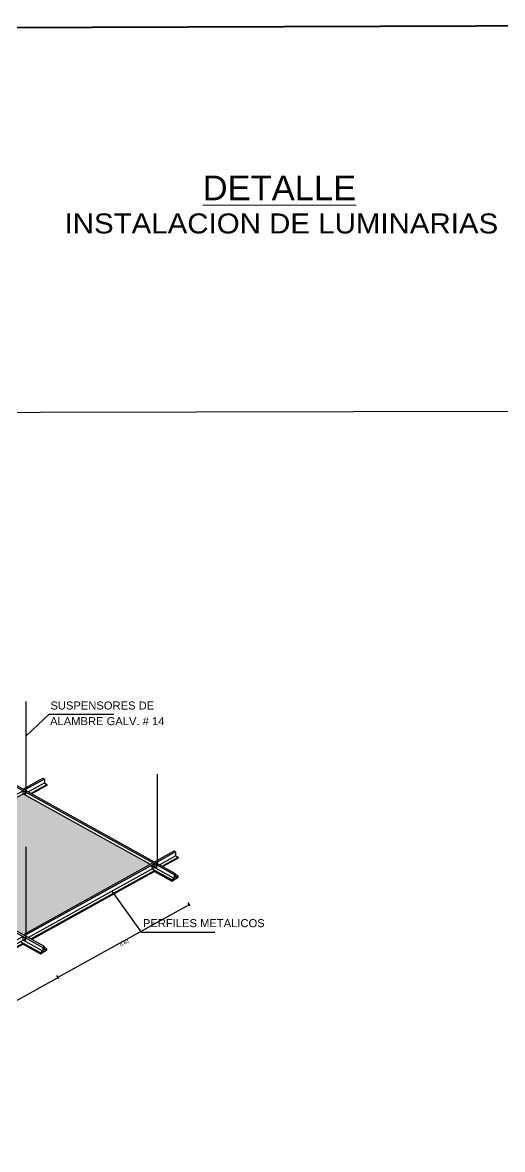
# Model space of a CAD drawing. Header units: inches. Extents: x 1693 to 10990, y 1878 to 5055.
# Drawn here: x 10602 to 10663.2, y 4135.8 to 4279.5 of the extents above; entities that cross this region are included whole.
import ezdxf
from ezdxf.enums import TextEntityAlignment as Align

# ---------------------------------------------------------------- set-up
doc = ezdxf.new("R2010")
doc.units = ezdxf.units.IN
doc.header["$PDMODE"] = 1
doc.layers.add('ALUMINIO', color=7, linetype='Continuous', lineweight=30, true_color=0xd1d1d1)
doc.layers.add('CAJA DE ACOMETIDA', color=2, linetype='Continuous')
doc.layers.add('LEYENDA', color=7, linetype='Continuous')
for name, color, linetype, lineweight in [('COTAS', 34, 'Continuous', 5), ('MUROS-05', 7, 'Continuous', 40), ('Suspensores', 73, 'Continuous', 30), ('texto', 32, 'Continuous', 13)]:
    doc.layers.add(name, color=color, linetype=linetype, lineweight=lineweight)
doc.styles.add('A-2', font='arial.ttf')
doc.styles.add('ARIAL', font='arial.ttf', dxfattribs={"width": 1.2, "height": 0.4})
doc.styles.add('NOMBRES', font='GOTHIC.TTF')
doc.styles.get("Standard").update_dxf_attribs({"font": 'arial.ttf'})
doc.dimstyles.new('COT-1-D', dxfattribs={"dimtxt": 0.18, "dimasz": 0.075, "dimexe": 0.1, "dimexo": 0.1, "dimgap": 0.09, "dimtad": 0, "dimdec": 3, "dimlfac": 0.5, "dimdsep": 46, "dimtxsty": 'A-2', "dimcen": 0.09, "dimclrd": 256, "dimclre": 256, "dimclrt": 256, "dimadec": 0, "dimazin": 0, "dimtfac": 1, "dimtdec": 4, "dimtofl": 0, "dimtmove": 2, "dimatfit": 3, "dimfxl": 1, "dimtolj": 1, "dimtzin": 0, "dimarcsym": 0})
doc.dimstyles.new('HUANDO', dxfattribs={"dimtxt": 0.08, "dimasz": 0.07, "dimexe": 0.07, "dimexo": 0.1, "dimgap": 0.05, "dimtad": 1, "dimzin": 4, "dimdsep": 46, "dimtxsty": 'Standard', "dimblk": 'ARCHTICK', "dimcen": 0, "dimclrd": 142, "dimclre": 142, "dimclrt": 44, "dimadec": 0, "dimazin": 0, "dimtfac": 1, "dimtix": 1, "dimtofl": 0, "dimtmove": 0, "dimatfit": 0, "dimfxl": 0.25, "dimfxlon": 1, "dimtolj": 1, "dimtzin": 0, "dimarcsym": 0})

# ---------------------------------------------------------------- blocks, each defined once
blk = doc.blocks.new('_Origin')
at = {"color": 0, "linetype": 'ByBlock', "lineweight": -2}
blk.add_line((0, 0), (-1, 0), dxfattribs=at)
blk.add_circle((0, 0), 0.5, dxfattribs=at)
blk = doc.blocks.new('*D657')
at = {"layer": 'COTAS', "color": 142, "lineweight": -2, "transparency": 16777216}
for p, q in [((10606.36, 4158), (10606.59, 4157.6)), ((10589.84, 4148.48), (10606.46, 4157.7)), ((10589.64, 4148.72), (10589.86, 4148.31))]:
    blk.add_line(p, q, dxfattribs=at)
at = {"layer": 'Defpoints', "color": 0, "transparency": 16777216}
for p in [(10604.7, 4161), (10606.52, 4157.73), (10587.97, 4151.72)]:
    blk.add_point(p, dxfattribs=at)
at = {"layer": 'COTAS', "color": 142, "lineweight": -2, "transparency": 16777216, "xscale": 0.0625, "yscale": 0.0625, "zscale": 0.0625}
for p, rotation in [((10606.52, 4157.73), 29.02659146103085), ((10589.79, 4148.44), 209.0265914610308)]:
    blk.add_blockref('_Origin', p, dxfattribs=dict(at, rotation=rotation))
at = {"layer": 'COTAS', "color": 44, "transparency": 16777216, "insert": (10598.28, 4152.85), "char_height": 0.4, "attachment_point": 5, "rotation": 29.0266, "style": 'ARIAL'}
blk.add_mtext('\\A1;0.61', dxfattribs=at)
blk = doc.blocks.new('*D650')
at = {"layer": 'COTAS', "color": 142, "lineweight": -2, "transparency": 16777216}
for p, q in [((10606.57, 4157.76), (10623.19, 4166.98)), ((10623.09, 4167.28), (10623.32, 4166.88)), ((10606.36, 4158), (10606.59, 4157.6))]:
    blk.add_line(p, q, dxfattribs=at)
at = {"layer": 'Defpoints', "color": 0, "transparency": 16777216}
for p in [(10621.43, 4170.28), (10623.24, 4167.01), (10604.7, 4161)]:
    blk.add_point(p, dxfattribs=at)
at = {"layer": 'COTAS', "color": 142, "lineweight": -2, "transparency": 16777216, "xscale": 0.0625, "yscale": 0.0625, "zscale": 0.0625}
for p, rotation in [((10623.24, 4167.01), 29.02659146102028), ((10606.52, 4157.73), 209.0265914610203)]:
    blk.add_blockref('_Origin', p, dxfattribs=dict(at, rotation=rotation))
at = {"layer": 'COTAS', "color": 44, "transparency": 16777216, "insert": (10615.01, 4162.14), "char_height": 0.4, "attachment_point": 5, "rotation": 29.0266, "style": 'ARIAL'}
blk.add_mtext('\\A1;0.61', dxfattribs=at)

msp = doc.modelspace()

# ---------------------------------------------------------------- hatches: boundary and pattern name
at = {"layer": 'ALUMINIO', "lineweight": 25, "true_color": 0xd7ebd2}
h = msp.add_hatch(dxfattribs=at)
h.set_pattern_fill('DOTS', color=254, scale=3.826059, angle=45, style=0)
h.set_pattern_definition([(45, (7731.95104, 4262.665), (-0.084544768, 0.253634304), [0, -0.239128715])])
h.paths.add_polyline_path([(10602.093, 4163.181), (10618.288, 4172.168), (10602.093, 4181.155), (10585.895, 4172.169)])

# ---------------------------------------------------------------- linework, layer by layer
at = {"layer": 'ALUMINIO', "color": 9, "true_color": 0xc7c8ca, "elevation": 198180.461}
for points in [[(10565.928, 4201.584), (10621.336, 4170.837), (10621.53, 4170.96), (10566.122, 4201.706), (10565.928, 4201.584)], [(10602.093, 4181.746), (10604.598, 4183.136), (10604.792, 4183.014)], [(10604.792, 4183.014), (10602.3, 4181.631)], [(10602.737, 4181.389), (10604.792, 4182.529)], [(10604.792, 4183.014), (10604.792, 4182.529), (10605.105, 4182.332), (10605.105, 4182.201), (10603.189, 4181.138)], [(10602.093, 4181.516), (10585.573, 4172.348)], [(10585.895, 4172.169), (10602.093, 4181.155), (10618.288, 4172.168)], [(10602.093, 4181.155), (10602.093, 4181.516)], [(10603.07, 4181.203), (10605.105, 4182.332)], [(10618.82, 4172.463), (10621.326, 4173.854), (10621.52, 4173.731)], [(10621.52, 4173.731), (10619.027, 4172.348)], [(10621.52, 4173.731), (10621.52, 4173.247), (10621.832, 4173.05), (10621.832, 4172.919), (10619.916, 4171.855)], [(10585.158, 4172.348), (10604.609, 4161.555), (10604.802, 4161.678), (10585.158, 4172.578)], [(10602.093, 4163.181), (10618.613, 4172.348)], [(10619.464, 4172.106), (10621.52, 4173.247)], [(10619.798, 4171.921), (10621.832, 4173.05)], [(10618.82, 4172.234), (10602.3, 4163.066)], [(10602.737, 4162.824), (10618.82, 4171.749), (10618.82, 4172.234)], [(10603.07, 4162.639), (10618.82, 4171.379), (10618.82, 4171.247), (10603.189, 4162.573)], [(10621.024, 4170.156), (10618.486, 4171.564)], [(10621.336, 4170.353), (10618.82, 4171.749)], [(10618.82, 4171.247), (10621.024, 4170.025)], [(10621.336, 4170.837), (10621.336, 4170.353), (10621.024, 4170.156), (10621.024, 4170.025), (10621.832, 4170.537), (10621.842, 4170.673), (10621.53, 4170.475), (10621.53, 4170.96)], [(10621.842, 4170.673), (10621.53, 4170.846)], [(10602.093, 4162.951), (10585.573, 4153.784)], [(10586.009, 4153.542), (10602.093, 4162.467), (10602.093, 4162.951)], [(10604.296, 4160.874), (10601.759, 4162.281)], [(10604.609, 4161.071), (10602.093, 4162.467)], [(10586.343, 4153.356), (10602.093, 4162.096), (10602.093, 4161.965), (10586.461, 4153.291)], [(10602.093, 4161.965), (10604.296, 4160.742)], [(10604.609, 4161.555), (10604.609, 4161.071), (10604.296, 4160.874), (10604.296, 4160.742), (10605.105, 4161.254), (10605.115, 4161.39), (10604.802, 4161.193), (10604.802, 4161.678)], [(10605.115, 4161.39), (10604.802, 4161.564)]]:
    msp.add_lwpolyline(points, dxfattribs=at)
at = {"layer": 'ALUMINIO', "extrusion": (0, 0, -1)}
for centre in [(10602.34, 4181.146, 198180.461), (10619.067, 4171.864, 198180.461), (10602.34, 4162.582, 198180.461)]:
    msp.add_ellipse(centre, major_axis=(0.012, -0.12), ratio=0.655371, start_param=-1.5707963, end_param=4.712389, dxfattribs=at)
at = {"layer": 'ALUMINIO'}
msp.add_ellipse((10618.573, 4171.864, 198180.461), major_axis=(-0.012, -0.12), ratio=0.655371, start_param=-1.5707963, end_param=4.712389, dxfattribs=at)
at = {"layer": 'CAJA DE ACOMETIDA', "color": 4, "elevation": 99090.231}
msp.add_lwpolyline([(10504.429, 4229.572), (10763.934, 4230.127), (10763.365, 3900.701), (10505.685, 3900.15)], close=True, dxfattribs=at)
at = {"layer": 'MUROS-05', "color": 4}
msp.add_lwpolyline([(10782.515, 3880.672), (10488.155, 3879.666), (10488.174, 4278.462), (10782.515, 4279.474)], close=True, dxfattribs=at)
at = {"layer": 'Suspensores', "elevation": 198180.461}
for points in [[(10602.443, 4192.932), (10602.443, 4181.558)], [(10619.171, 4183.649), (10619.171, 4172.276)], [(10602.443, 4174.367), (10602.443, 4162.994)]]:
    msp.add_lwpolyline(points, dxfattribs=at)
for points in [[(10602.412, 4181.186), (10602.363, 4181.159, -0.571701), (10602.34, 4181.173), (10602.34, 4181.372, -0.1989565), (10602.344, 4181.383), (10602.439, 4181.478, 0.1989565), (10602.444, 4181.489), (10602.444, 4181.5)], [(10602.443, 4181.498, 0.4139841), (10602.461, 4181.484), (10602.547, 4181.494, -0.3183099), (10602.563, 4181.485)], [(10619.139, 4171.904), (10619.091, 4171.877, -0.571701), (10619.067, 4171.891), (10619.067, 4172.09, -0.1989565), (10619.072, 4172.101), (10619.167, 4172.196, 0.1989565), (10619.171, 4172.207), (10619.172, 4172.218)], [(10619.171, 4172.216, 0.4139841), (10619.188, 4172.202), (10619.274, 4172.211, -0.3183099), (10619.291, 4172.203)], [(10602.412, 4162.622), (10602.363, 4162.595, -0.571701), (10602.34, 4162.609), (10602.34, 4162.808, -0.1989565), (10602.344, 4162.819), (10602.439, 4162.913, 0.1989565), (10602.444, 4162.925), (10602.444, 4162.936)], [(10602.443, 4162.934, 0.4139841), (10602.461, 4162.92), (10602.547, 4162.929, -0.3183099), (10602.563, 4162.92)]]:
    msp.add_lwpolyline(points, format="xyb", dxfattribs=at)

# ---------------------------------------------------------------- texts
at = {"color": 0}
for s, p in [('SUSPENSORES DE', (10605.565, 4191.892, 198180.461)), ('ALAMBRE GALV. # 14', (10605.523, 4189.896, 198180.461)), ('PERFILES METALICOS', (10617.358, 4164.144, 198180.461))]:
    msp.add_text(s, height=1.02028, dxfattribs=at).set_placement(p)
at = {"layer": 'LEYENDA', "color": 4, "ltscale": 0.1, "style": 'NOMBRES', "width": 1.1}
msp.add_text('INSTALACION DE LUMINARIAS', height=2.55226, dxfattribs=at).set_placement((10635.007, 4253.86, -0.291), align=Align.MIDDLE_CENTER)
at = {"layer": 'texto', "color": 4, "insert": (10634.761, 4258.395, -0.291), "char_height": 3.15093, "width": 33.02749, "attachment_point": 5}
msp.add_mtext('{\\fSwis721 BlkEx BT|b0|i0|c0|p34;\\LDETALLE }', dxfattribs=at)

# ---------------------------------------------------------------- dimensions: what is measured, and where the dimension line sits
at = {"layer": 'COTAS', "color": 1}
for p1, p2, picture, middle in [((10604.7, 4160.998, 198180.461), (10621.428, 4170.281, 198180.461), '*D650', (10615.009, 4162.135, 198180.461)), ((10587.973, 4151.716, 198180.461), (10604.7, 4160.998, 198180.461), '*D657', (10598.281, 4152.853, 198180.461))]:
    dim = msp.add_aligned_dim(p1=p1, p2=p2, distance=-3.741, text='0.61', dimstyle='HUANDO', override={"dimscale": 1.25, "dimasz": 0.05, "dimexe": 0.12, "dimexo": 0.08, "dimtad": 2, "dimtxsty": 'ARIAL', "dimblk1": 'Origin', "dimblk2": 'Origin', "dimsah": 1, "dimtmove": 1, "dimtfillclr": 4, "dimarcsym": 2}, dxfattribs=at)
    dim.commit()
    dim.dimension.update_dxf_attribs({"geometry": picture, "text_midpoint": middle})

# ---------------------------------------------------------------- leaders
at = {"ltscale": 0.5}
for points in [[(10602.443, 4188.48, 198180.461), (10605.409, 4191.315, 198180.461), (10613.654, 4191.315, 198180.461)], [(10613.406, 4168.744, 198180.461), (10617.146, 4163.522, 198180.461), (10626.516, 4163.522, 198180.461)]]:
    msp.add_leader(points, dimstyle='COT-1-D', override={"dimasz": 0.12}, dxfattribs=at)

doc.saveas('drawing.dxf')
